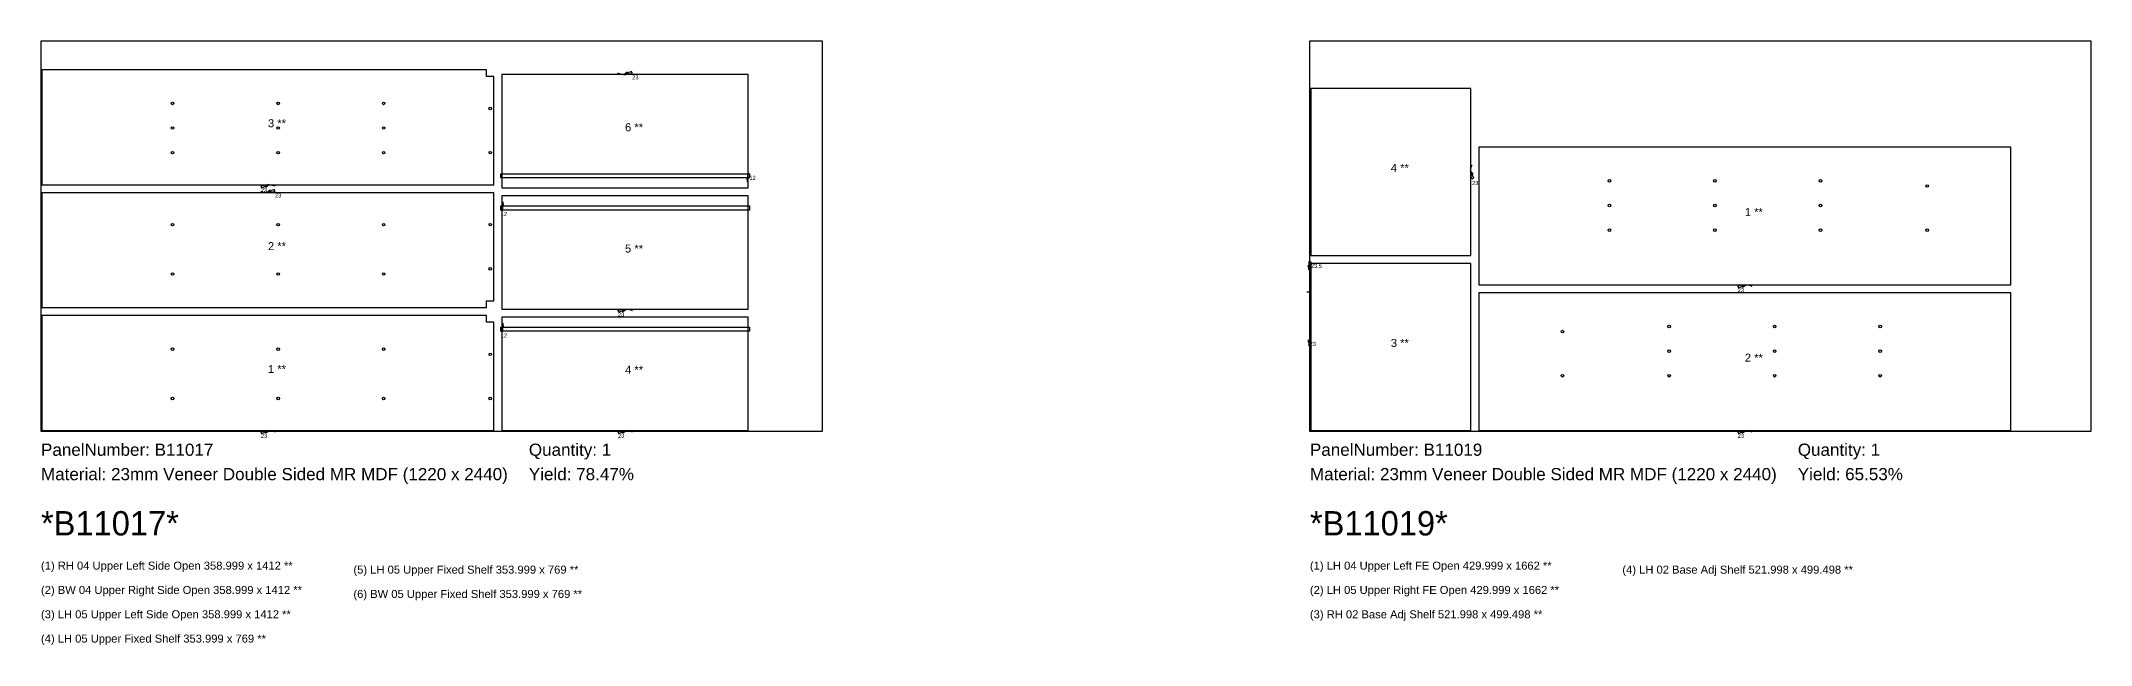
# Model space of a CAD drawing. Header units: inches. Extents: x -5 to 121280, y -1351 to 1225.
# Drawn here: x 31632 to 38036, y -667 to 1220 of the extents above; entities that cross this region are included whole.
import ezdxf

# ---------------------------------------------------------------- set-up
doc = ezdxf.new("R2010")
doc.units = ezdxf.units.IN
doc.header["$MEASUREMENT"] = 0
for name, color, linetype in [('BORDER_Z23P0RT1015', 7, 'Continuous'), ('NESTBORDER_Z23P0', 7, 'Continuous'), ('NESTTEXT', 1, 'Continuous'), ('PLINEDIRECTION', 6, 'Continuous'), ('ROUTE_Z12P0RT1003', 7, 'Continuous'), ('ROUTE_Z23P5RT1016', 7, 'Continuous'), ('VBORE_Z12P0', 3, 'Continuous')]:
    doc.layers.add(name, color=color, linetype=linetype)
doc.styles.add('BARCODE', font='3of9.TTF', dxfattribs={"height": 3})
doc.styles.get("Standard").update_dxf_attribs({"font": 'arial.ttf'})

msp = doc.modelspace()

# ---------------------------------------------------------------- linework, layer by layer
at = {"layer": 'BORDER_Z23P0RT1015', "color": 2}
for points in [[(32318.8, 767, -0.103855), (32337.8, 771), (33047, 771), (33047, 1109), (33024, 1109), (33024, 1130), (31635, 1130), (31635, 771), (32344.2, 771, -0.103855), (32363.2, 767)], [(33478.7, 1119, -0.103855), (33459.7, 1115), (33072, 1115), (33072, 761), (33841, 761), (33841, 1115), (33453.3, 1115, -0.103855), (33434.3, 1119)], [(36102.5, 788.8, -0.103855), (36098.5, 807.8), (36098.5, 1072), (35599, 1072), (35599, 550), (36098.5, 550), (36098.5, 814.2, -0.103855), (36102.5, 833.2)], [(36932.3, 454, -0.103855), (36951.3, 458), (37785.5, 458), (37785.5, 888), (36123.5, 888), (36123.5, 458), (36957.7, 458, -0.103855), (36976.7, 454)], [(32363.2, 750, -0.103855), (32344.2, 746), (31635, 746), (31635, 387), (33024, 387), (33024, 408), (33047, 408), (33047, 746), (32337.8, 746, -0.103855), (32318.8, 750)], [(33434.3, 378, -0.103855), (33453.3, 382), (33841, 382), (33841, 736), (33072, 736), (33072, 382), (33459.7, 382, -0.103855), (33478.7, 378)], [(35595, 286.2, -0.103855), (35599, 267.2), (35599, 3), (36098.5, 3), (36098.5, 525), (35599, 525), (35599, 260.8, -0.103855), (35595, 241.8)], [(36932.3, -1, -0.103855), (36951.3, 3), (37785.5, 3), (37785.5, 433), (36123.5, 433), (36123.5, 3), (36957.7, 3, -0.103855), (36976.7, -1)], [(32318.8, -1, -0.103855), (32337.8, 3), (33047, 3), (33047, 341), (33024, 341), (33024, 362), (31635, 362), (31635, 3), (32344.2, 3, -0.103855), (32363.2, -1)], [(33434.3, -1, -0.103855), (33453.3, 3), (33841, 3), (33841, 357), (33072, 357), (33072, 3), (33459.7, 3, -0.103855), (33478.7, -1)]]:
    msp.add_lwpolyline(points, format="xyb", dxfattribs=at)
at = {"layer": 'NESTBORDER_Z23P0', "color": 2}
for points in [[(31632, 0), (31632, 1220), (34072, 1220), (34072, 0)], [(35596, 0), (35596, 1220), (38036, 1220), (38036, 0)]]:
    msp.add_lwpolyline(points, close=True, dxfattribs=at)
at = {"layer": 'PLINEDIRECTION', "color": 6}
for points in [[(33478.7, 1119), (33476.2, 1124.8), (33452.9, 1114.6), (33465.8, 1116.8), (33463.3, 1122.6), (33452.9, 1114.6), (33465.2, 1118.2), (33463.9, 1121.2), (33452.9, 1114.6)], [(32318.8, 767), (32321.3, 761.2), (32344.6, 771.4), (32331.7, 769.2), (32334.2, 763.4), (32344.6, 771.4), (32332.3, 767.7), (32333.6, 764.8), (32344.6, 771.4)], [(33845, 805.1), (33838.7, 805.1), (33838.7, 779.7), (33841.8, 792.4), (33835.5, 792.4), (33838.7, 779.7), (33840.2, 792.4), (33837.1, 792.4), (33838.7, 779.7)], [(36102.5, 788.8), (36108.3, 791.3), (36098.1, 814.6), (36100.3, 801.7), (36106.1, 804.2), (36098.1, 814.6), (36101.8, 802.3), (36104.7, 803.6), (36098.1, 814.6)], [(32363.2, 750), (32360.7, 755.8), (32337.4, 745.6), (32350.3, 747.8), (32347.8, 753.6), (32337.4, 745.6), (32349.7, 749.3), (32348.4, 752.2), (32337.4, 745.6)], [(33068, 691.9), (33074.3, 691.9), (33074.3, 717.3), (33071.2, 704.6), (33077.5, 704.6), (33074.3, 717.3), (33072.8, 704.6), (33075.9, 704.6), (33074.3, 717.3)], [(35599, 530), (35592.6, 530), (35592.6, 504.6), (35595.8, 517.3), (35589.5, 517.3), (35592.6, 504.6), (35594.2, 517.3), (35591.1, 517.3), (35592.6, 504.6)], [(36932.3, 454), (36934.8, 448.2), (36958.1, 458.4), (36945.2, 456.2), (36947.7, 450.4), (36958.1, 458.4), (36945.8, 454.7), (36947.1, 451.8), (36958.1, 458.4)], [(33068, 312.9), (33074.3, 312.9), (33074.3, 338.3), (33071.2, 325.6), (33077.5, 325.6), (33074.3, 338.3), (33072.8, 325.6), (33075.9, 325.6), (33074.3, 338.3)], [(33434.3, 378), (33436.8, 372.2), (33460.1, 382.4), (33447.2, 380.2), (33449.7, 374.4), (33460.1, 382.4), (33447.8, 378.7), (33449.1, 375.8), (33460.1, 382.4)], [(35595, 286.2), (35589.2, 283.7), (35599.4, 260.4), (35597.2, 273.3), (35591.4, 270.8), (35599.4, 260.4), (35595.7, 272.7), (35592.8, 271.4), (35599.4, 260.4)], [(32318.8, -1), (32321.3, -6.8), (32344.6, 3.4), (32331.7, 1.2), (32334.2, -4.6), (32344.6, 3.4), (32332.3, -0.3), (32333.6, -3.2), (32344.6, 3.4)], [(33434.3, -1), (33436.8, -6.8), (33460.1, 3.4), (33447.2, 1.2), (33449.7, -4.6), (33460.1, 3.4), (33447.8, -0.3), (33449.1, -3.2), (33460.1, 3.4)], [(36932.3, -1), (36934.8, -6.8), (36958.1, 3.4), (36945.2, 1.2), (36947.7, -4.6), (36958.1, 3.4), (36945.8, -0.3), (36947.1, -3.2), (36958.1, 3.4)]]:
    msp.add_lwpolyline(points, dxfattribs=at)
at = {"layer": 'ROUTE_Z12P0RT1003', "color": 3}
for points in [[(33845, 805.1), (33845, 792), (33068, 792), (33068, 805.1), (33845, 805.1)], [(33068, 691.9), (33068, 705), (33845, 705), (33845, 691.9), (33068, 691.9)], [(33068, 312.9), (33068, 326), (33845, 326), (33845, 312.9), (33068, 312.9)]]:
    msp.add_lwpolyline(points, close=True, dxfattribs=at)
at = {"layer": 'ROUTE_Z23P5RT1016', "color": 3}
msp.add_lwpolyline([(35599, 530), (35599, 525), (35599, 435), (35586.5, 435)], dxfattribs=at)
at = {"layer": 'VBORE_Z12P0', "color": 3}
for centre in [(32043, 1025), (32372.7, 1025), (32702.3, 1025), (33035.5, 1009), (32043, 948), (32372.7, 948), (32702.3, 948), (32043, 871), (32372.7, 871), (32702.3, 871), (33035.5, 871), (36531.5, 783), (36861.2, 783), (37190.8, 783), (37524, 767), (36531.5, 706), (36861.2, 706), (37190.8, 706), (32043, 646), (32372.7, 646), (32702.3, 646), (33035.5, 646), (36531.5, 629), (36861.2, 629), (37190.8, 629), (37524, 629), (32043, 492), (32372.7, 492), (32702.3, 492), (33035.5, 508), (36718.2, 328), (37047.8, 328), (37377.5, 328), (32043, 257), (32372.7, 257), (32702.3, 257), (36385, 312), (33035.5, 241), (36718.2, 251), (37047.8, 251), (37377.5, 251), (36385, 174), (36718.2, 174), (37047.8, 174), (37377.5, 174), (32043, 103), (32372.7, 103), (32702.3, 103), (33035.5, 103)]:
    msp.add_circle(centre, 4, dxfattribs=at)

# ---------------------------------------------------------------- texts
at = {"layer": 'NESTTEXT', "color": 1}
for s, height, p in [('3 **', 25, (32341, 950.5)), ('6 **', 25, (33456.5, 938)), ('4 **', 25, (35848.7, 811)), ('1 **', 25, (36954.5, 673)), ('2 **', 25, (32341, 566.5)), ('5 **', 25, (33456.5, 559)), ('3 **', 25, (35848.7, 264)), ('1 **', 25, (32341, 182.5)), ('4 **', 25, (33456.5, 180)), ('2 **', 25, (36954.5, 218)), ('PanelNumber: B11017', 38.1, (31632, -76.2)), ('Quantity: 1', 38.1, (33156, -76.2)), ('PanelNumber: B11019', 38.1, (35596, -76.2)), ('Quantity: 1', 38.1, (37120, -76.2)), ('Material: 23mm Veneer Double Sided MR MDF (1220 x 2440)', 38.1, (31632, -152.4)), ('Yield: 78.47%', 38.1, (33156, -152.4)), ('Material: 23mm Veneer Double Sided MR MDF (1220 x 2440)', 38.1, (35596, -152.4)), ('Yield: 65.53%', 38.1, (37120, -152.4)), ('(1) RH 04 Upper Left Side Open 358.999 x 1412 **', 25, (31632, -431.8)), ('(5) LH 05 Upper Fixed Shelf 353.999 x 769 **', 25, (32608, -444.3)), ('(1) LH 04 Upper Left FE Open 429.999 x 1662 **', 25, (35596, -431.8)), ('(4) LH 02 Base Adj Shelf 521.998 x 499.498 **', 25, (36572, -444.3)), ('(2) BW 04 Upper Right Side Open 358.999 x 1412 **', 25, (31632, -507.8)), ('(6) BW 05 Upper Fixed Shelf 353.999 x 769 **', 25, (32608, -520.3)), ('(2) LH 05 Upper Right FE Open 429.999 x 1662 **', 25, (35596, -507.8)), ('(3) LH 05 Upper Left Side Open 358.999 x 1412 **', 25, (31632, -583.8)), ('(3) RH 02 Base Adj Shelf 521.998 x 499.498 **', 25, (35596, -583.8)), ('(4) LH 05 Upper Fixed Shelf 353.999 x 769 **', 25, (31632, -659.8))]:
    msp.add_text(s, height=height, dxfattribs=at).set_placement(p)
at = {"layer": 'NESTTEXT', "color": 1, "style": 'BARCODE'}
for s, p in [('*B11017*', (31632, -325.1)), ('*B11019*', (35596, -325.1))]:
    msp.add_text(s, height=76.2, dxfattribs=at).set_placement(p)
at = {"layer": 'PLINEDIRECTION', "color": 6}
for s, p in [('23', (33478.7, 1100)), ('12', (33845, 786.1)), ('23', (36102.5, 769.8)), ('23', (32318.8, 748)), ('23', (32363.2, 731)), ('12', (33068, 672.9)), ('23.5', (35599, 511)), ('23', (36932.3, 435)), ('23', (33434.3, 359)), ('12', (33068, 293.9)), ('23', (35595, 267.2)), ('23', (32318.8, -20)), ('23', (33434.3, -20)), ('23', (36932.3, -20))]:
    msp.add_text(s, height=12.7, dxfattribs=at).set_placement(p)

doc.saveas('drawing.dxf')
